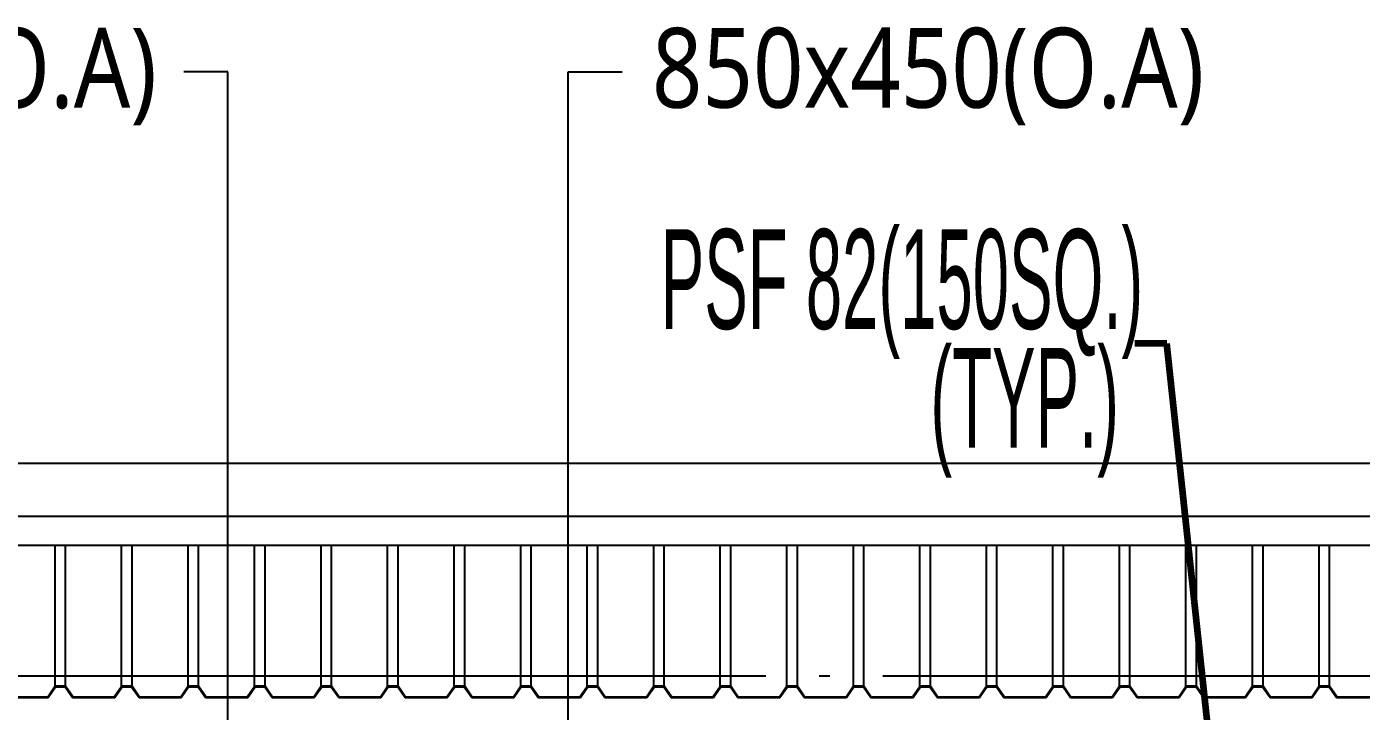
# Model space of a CAD drawing. Header units: millimetres. Extents: x 0 to 268175, y 0 to 74250.
# Drawn here: x 46751 to 51766, y 54115 to 56689 of the extents above; entities that cross this region are included whole.
import ezdxf
from ezdxf.enums import TextEntityAlignment as Align

# ---------------------------------------------------------------- set-up
doc = ezdxf.new("R2010")
doc.units = ezdxf.units.MM
doc.header["$LTSCALE"] = 200
doc.linetypes.add('CEN-GAUN', pattern=[32.2, 30, -1, 0.2, -1])
for name, color, linetype in [('1 CEN', 15, 'CEN-GAUN'), ('1 OA', 4, 'Continuous'), ('BA', 9, 'Continuous'), ('PIPE RACK', 6, 'Continuous')]:
    doc.layers.add(name, color=color, linetype=linetype)
doc.styles.add('GHS_DIM', font='romans.shx', dxfattribs={"width": 0.7, "bigfont": 'ghs.shx'})
doc.styles.add('SUNJIN', font='malgun.ttf')
doc.styles.add('돋움', font='')
doc.styles.add('돋움체', font='gulim.ttc')
doc.styles.get('돋움').set_extended_font_data('Dotum')
doc.dimstyles.new('LEADER50', dxfattribs={"dimscale": 0, "dimtxt": 100, "dimasz": 100, "dimexe": 50, "dimexo": 50, "dimgap": 40, "dimtad": 1, "dimdec": 0, "dimdsep": 46, "dimtxsty": 'GHS_DIM', "dimcen": 2.5, "dimclrd": 1, "dimclre": 1, "dimclrt": 2, "dimadec": 0, "dimazin": 0, "dimtfac": 1, "dimtdec": 0, "dimtofl": 0, "dimtmove": 0, "dimatfit": 3, "dimfxl": 30, "dimtvp": 1, "dimtolj": 1, "dimtzin": 0, "dimarcsym": 0})
doc.dimstyles.new('SAMOO-25', dxfattribs={"dimscale": 100, "dimtxt": 2.5, "dimasz": 1, "dimexe": 2, "dimexo": 2, "dimgap": 1, "dimtad": 1, "dimdec": 0, "dimdsep": 46, "dimlunit": 6, "dimtxsty": '돋움', "dimblk": 'dimdot', "dimcen": 1, "dimclrd": 1, "dimclre": 1, "dimclrt": 3, "dimadec": 0, "dimazin": 0, "dimtm": 1e-09, "dimtfac": 1, "dimtdec": 0, "dimtix": 1, "dimtmove": 2, "dimatfit": 3, "dimldrblk": 'NONE', "dimfxl": 8, "dimtolj": 1, "dimarcsym": 0})

# ---------------------------------------------------------------- blocks, each defined once
blk = doc.blocks.new('dimdot')
blk.add_line((-2, 0), (2, 0))
blk.add_circle((0, 0), 0.5)

msp = doc.modelspace()

# ---------------------------------------------------------------- linework, layer by layer
at = {"layer": '1 CEN'}
for p, q in [((43528.6, 55048.2), (95215.3, 55048.2)), ((43528.6, 54248.2), (95215.3, 54248.2))]:
    msp.add_line(p, q, dxfattribs=at)
at = {"layer": 'BA'}
for p, q in [((44220.2, 55048.2), (94320.2, 55048.2)), ((44830.2, 54848.2), (94244.4, 54848.2)), ((94235.2, 54738.2), (44785.2, 54738.2)), ((46857.2, 54209.2), (46857.2, 54738.2)), ((46896.8, 54209.2), (46896.8, 54738.2)), ((47107.2, 54209.2), (47107.2, 54738.2)), ((47146.8, 54209.2), (47146.8, 54738.2)), ((47357.2, 54209.2), (47357.2, 54738.2)), ((47396.8, 54209.2), (47396.8, 54738.2)), ((47607.2, 54209.2), (47607.2, 54738.2)), ((47646.8, 54209.2), (47646.8, 54738.2)), ((47857.2, 54209.2), (47857.2, 54738.2)), ((47896.8, 54209.2), (47896.8, 54738.2)), ((48107.2, 54209.2), (48107.2, 54738.2)), ((48146.8, 54209.2), (48146.8, 54738.2)), ((48357.2, 54209.2), (48357.2, 54738.2)), ((48396.8, 54209.2), (48396.8, 54738.2)), ((48607.2, 54209.2), (48607.2, 54738.2)), ((48646.8, 54209.2), (48646.8, 54738.2)), ((48857.2, 54209.2), (48857.2, 54738.2)), ((48896.8, 54209.2), (48896.8, 54738.2)), ((49107.2, 54209.2), (49107.2, 54738.2)), ((49146.8, 54209.2), (49146.8, 54738.2)), ((49357.2, 54209.2), (49357.2, 54738.2)), ((49396.8, 54209.2), (49396.8, 54738.2)), ((49607.2, 54209.2), (49607.2, 54738.2)), ((49646.8, 54209.2), (49646.8, 54738.2)), ((49857.2, 54209.2), (49857.2, 54738.2)), ((49896.8, 54209.2), (49896.8, 54738.2)), ((50107.2, 54209.2), (50107.2, 54738.2)), ((50146.8, 54209.2), (50146.8, 54738.2)), ((50357.2, 54209.2), (50357.2, 54738.2)), ((50396.8, 54209.2), (50396.8, 54738.2)), ((50607.2, 54209.2), (50607.2, 54738.2)), ((50646.8, 54209.2), (50646.8, 54738.2)), ((50857.2, 54209.2), (50857.2, 54738.2)), ((50896.8, 54209.2), (50896.8, 54738.2)), ((51107.2, 54209.2), (51107.2, 54738.2)), ((51146.8, 54209.2), (51146.8, 54738.2)), ((51357.2, 54209.2), (51357.2, 54738.2)), ((51396.8, 54209.2), (51396.8, 54738.2)), ((51607.2, 54209.2), (51607.2, 54738.2)), ((51646.8, 54209.2), (51646.8, 54738.2)), ((46831.4, 54165.2), (46673.2, 54165.2)), ((46829.8, 54168.2), (46674.8, 54168.2)), ((46857.8, 54209.2), (46829.8, 54168.2)), ((46859.4, 54206.2), (46831.4, 54165.2)), ((46896.8, 54209.2), (46857.8, 54209.2)), ((46895.2, 54206.2), (46859.4, 54206.2)), ((46923.2, 54165.2), (46895.2, 54206.2)), ((46924.8, 54168.2), (46896.8, 54209.2)), ((47081.4, 54165.2), (46923.2, 54165.2)), ((47079.8, 54168.2), (46924.8, 54168.2)), ((47107.8, 54209.2), (47079.8, 54168.2)), ((47109.4, 54206.2), (47081.4, 54165.2)), ((47146.8, 54209.2), (47107.8, 54209.2)), ((47145.2, 54206.2), (47109.4, 54206.2)), ((47173.2, 54165.2), (47145.2, 54206.2)), ((47174.8, 54168.2), (47146.8, 54209.2)), ((47331.4, 54165.2), (47173.2, 54165.2)), ((47329.8, 54168.2), (47174.8, 54168.2)), ((47357.8, 54209.2), (47329.8, 54168.2)), ((47359.4, 54206.2), (47331.4, 54165.2)), ((47396.8, 54209.2), (47357.8, 54209.2)), ((47395.2, 54206.2), (47359.4, 54206.2)), ((47423.2, 54165.2), (47395.2, 54206.2)), ((47424.8, 54168.2), (47396.8, 54209.2)), ((47581.4, 54165.2), (47423.2, 54165.2)), ((47579.8, 54168.2), (47424.8, 54168.2)), ((47607.8, 54209.2), (47579.8, 54168.2)), ((47609.4, 54206.2), (47581.4, 54165.2)), ((47646.8, 54209.2), (47607.8, 54209.2)), ((47645.2, 54206.2), (47609.4, 54206.2)), ((47673.2, 54165.2), (47645.2, 54206.2)), ((47674.8, 54168.2), (47646.8, 54209.2)), ((47831.4, 54165.2), (47673.2, 54165.2)), ((47829.8, 54168.2), (47674.8, 54168.2)), ((47857.8, 54209.2), (47829.8, 54168.2)), ((47859.4, 54206.2), (47831.4, 54165.2)), ((47896.8, 54209.2), (47857.8, 54209.2)), ((47895.2, 54206.2), (47859.4, 54206.2)), ((47923.2, 54165.2), (47895.2, 54206.2)), ((47924.8, 54168.2), (47896.8, 54209.2)), ((48081.4, 54165.2), (47923.2, 54165.2)), ((48079.8, 54168.2), (47924.8, 54168.2)), ((48107.8, 54209.2), (48079.8, 54168.2)), ((48109.4, 54206.2), (48081.4, 54165.2)), ((48146.8, 54209.2), (48107.8, 54209.2)), ((48145.2, 54206.2), (48109.4, 54206.2)), ((48173.2, 54165.2), (48145.2, 54206.2)), ((48174.8, 54168.2), (48146.8, 54209.2)), ((48331.4, 54165.2), (48173.2, 54165.2)), ((48329.8, 54168.2), (48174.8, 54168.2)), ((48357.8, 54209.2), (48329.8, 54168.2)), ((48359.4, 54206.2), (48331.4, 54165.2)), ((48396.8, 54209.2), (48357.8, 54209.2)), ((48395.2, 54206.2), (48359.4, 54206.2)), ((48423.2, 54165.2), (48395.2, 54206.2)), ((48424.8, 54168.2), (48396.8, 54209.2)), ((48581.4, 54165.2), (48423.2, 54165.2)), ((48579.8, 54168.2), (48424.8, 54168.2)), ((48607.8, 54209.2), (48579.8, 54168.2)), ((48609.4, 54206.2), (48581.4, 54165.2)), ((48646.8, 54209.2), (48607.8, 54209.2)), ((48645.2, 54206.2), (48609.4, 54206.2)), ((48673.2, 54165.2), (48645.2, 54206.2)), ((48674.8, 54168.2), (48646.8, 54209.2)), ((48831.4, 54165.2), (48673.2, 54165.2)), ((48829.8, 54168.2), (48674.8, 54168.2)), ((48857.8, 54209.2), (48829.8, 54168.2)), ((48859.4, 54206.2), (48831.4, 54165.2)), ((48896.8, 54209.2), (48857.8, 54209.2)), ((48895.2, 54206.2), (48859.4, 54206.2)), ((48923.2, 54165.2), (48895.2, 54206.2)), ((48924.8, 54168.2), (48896.8, 54209.2)), ((49081.4, 54165.2), (48923.2, 54165.2)), ((49079.8, 54168.2), (48924.8, 54168.2)), ((49107.8, 54209.2), (49079.8, 54168.2)), ((49109.4, 54206.2), (49081.4, 54165.2)), ((49146.8, 54209.2), (49107.8, 54209.2)), ((49145.2, 54206.2), (49109.4, 54206.2)), ((49173.2, 54165.2), (49145.2, 54206.2)), ((49174.8, 54168.2), (49146.8, 54209.2)), ((49331.4, 54165.2), (49173.2, 54165.2)), ((49329.8, 54168.2), (49174.8, 54168.2)), ((49357.8, 54209.2), (49329.8, 54168.2)), ((49359.4, 54206.2), (49331.4, 54165.2)), ((49396.8, 54209.2), (49357.8, 54209.2)), ((49395.2, 54206.2), (49359.4, 54206.2)), ((49423.2, 54165.2), (49395.2, 54206.2)), ((49424.8, 54168.2), (49396.8, 54209.2)), ((49581.4, 54165.2), (49423.2, 54165.2)), ((49579.8, 54168.2), (49424.8, 54168.2)), ((49607.8, 54209.2), (49579.8, 54168.2)), ((49609.4, 54206.2), (49581.4, 54165.2)), ((49646.8, 54209.2), (49607.8, 54209.2)), ((49645.2, 54206.2), (49609.4, 54206.2)), ((49673.2, 54165.2), (49645.2, 54206.2)), ((49674.8, 54168.2), (49646.8, 54209.2)), ((49831.4, 54165.2), (49673.2, 54165.2)), ((49829.8, 54168.2), (49674.8, 54168.2)), ((49857.8, 54209.2), (49829.8, 54168.2)), ((49859.4, 54206.2), (49831.4, 54165.2)), ((49896.8, 54209.2), (49857.8, 54209.2)), ((49895.2, 54206.2), (49859.4, 54206.2)), ((49923.2, 54165.2), (49895.2, 54206.2)), ((49924.8, 54168.2), (49896.8, 54209.2)), ((50081.4, 54165.2), (49923.2, 54165.2)), ((50079.8, 54168.2), (49924.8, 54168.2)), ((50107.8, 54209.2), (50079.8, 54168.2)), ((50109.4, 54206.2), (50081.4, 54165.2)), ((50146.8, 54209.2), (50107.8, 54209.2)), ((50145.2, 54206.2), (50109.4, 54206.2)), ((50173.2, 54165.2), (50145.2, 54206.2)), ((50174.8, 54168.2), (50146.8, 54209.2)), ((50171.2, 54168.2), (50173.2, 54165.2)), ((50331.4, 54165.2), (50173.2, 54165.2)), ((50329.8, 54168.2), (50174.8, 54168.2)), ((50357.8, 54209.2), (50329.8, 54168.2)), ((50359.4, 54206.2), (50331.4, 54165.2)), ((50396.8, 54209.2), (50357.8, 54209.2)), ((50395.2, 54206.2), (50359.4, 54206.2)), ((50423.2, 54165.2), (50395.2, 54206.2)), ((50424.8, 54168.2), (50396.8, 54209.2)), ((50581.4, 54165.2), (50423.2, 54165.2)), ((50579.8, 54168.2), (50424.8, 54168.2)), ((50607.8, 54209.2), (50579.8, 54168.2)), ((50609.4, 54206.2), (50581.4, 54165.2)), ((50646.8, 54209.2), (50607.8, 54209.2)), ((50645.2, 54206.2), (50609.4, 54206.2)), ((50673.2, 54165.2), (50645.2, 54206.2)), ((50674.8, 54168.2), (50646.8, 54209.2)), ((50831.4, 54165.2), (50673.2, 54165.2)), ((50829.8, 54168.2), (50674.8, 54168.2)), ((50857.8, 54209.2), (50829.8, 54168.2)), ((50859.4, 54206.2), (50831.4, 54165.2)), ((50896.8, 54209.2), (50857.8, 54209.2)), ((50895.2, 54206.2), (50859.4, 54206.2)), ((50923.2, 54165.2), (50895.2, 54206.2)), ((50924.8, 54168.2), (50896.8, 54209.2)), ((51081.4, 54165.2), (50923.2, 54165.2)), ((51079.8, 54168.2), (50924.8, 54168.2)), ((51107.8, 54209.2), (51079.8, 54168.2)), ((51109.4, 54206.2), (51081.4, 54165.2)), ((51146.8, 54209.2), (51107.8, 54209.2)), ((51145.2, 54206.2), (51109.4, 54206.2)), ((51173.2, 54165.2), (51145.2, 54206.2)), ((51174.8, 54168.2), (51146.8, 54209.2)), ((51331.4, 54165.2), (51173.2, 54165.2)), ((51329.8, 54168.2), (51174.8, 54168.2)), ((51357.8, 54209.2), (51329.8, 54168.2)), ((51359.4, 54206.2), (51331.4, 54165.2)), ((51396.8, 54209.2), (51357.8, 54209.2)), ((51395.2, 54206.2), (51359.4, 54206.2)), ((51423.2, 54165.2), (51395.2, 54206.2)), ((51424.8, 54168.2), (51396.8, 54209.2)), ((51581.4, 54165.2), (51423.2, 54165.2)), ((51579.8, 54168.2), (51424.8, 54168.2)), ((51607.8, 54209.2), (51579.8, 54168.2)), ((51609.4, 54206.2), (51581.4, 54165.2)), ((51646.8, 54209.2), (51607.8, 54209.2)), ((51645.2, 54206.2), (51609.4, 54206.2)), ((51673.2, 54165.2), (51645.2, 54206.2)), ((51674.8, 54168.2), (51646.8, 54209.2)), ((51831.4, 54165.2), (51673.2, 54165.2)), ((51829.8, 54168.2), (51674.8, 54168.2))]:
    msp.add_line(p, q, dxfattribs=at)

# ---------------------------------------------------------------- texts
at = {"layer": '1 OA', "style": 'SUNJIN', "width": 0.85}
for s, p in [('500x300(O.A)', (46202, 56534)), ('850x450(O.A)', (50137.9, 56534))]:
    msp.add_text(s, height=300, dxfattribs=at).set_placement(p, align=Align.MIDDLE_CENTER)
at = {"layer": 'PIPE RACK', "style": '돋움체', "width": 0.5}
for s, p in [('PSF 82(150SQ.)', (49133.4, 55739.8, 0)), ('(TYP.)', (50146.8, 55293.4, 0))]:
    msp.add_text(s, height=375, dxfattribs=at).set_placement(p, align=Align.MIDDLE_LEFT)

# ---------------------------------------------------------------- leaders
for points in [[(47506.8, 52787.1), (47506.8, 56519.1), (47340.8, 56519.1)], [(48785, 52943.4), (48785, 56519.1), (48989, 56519.1)]]:
    msp.add_leader(points, dimstyle='SAMOO-25', override={"dimscale": 150, "dimtxt": 1.2, "dimasz": 0.6, "dimexe": 1, "dimexo": 1, "dimdle": 1, "dimldrblk": 'DOT'})
at = {"color": 30}
msp.add_leader([(51216.6, 53797), (51035.8, 55497.8), (50914.4, 55497.8)], dimstyle='LEADER50', override={"dimscale": 1, "dimtxt": 100, "dimasz": 100, "dimgap": 40, "dimtad": 0, "dimtxsty": 'GHS_DIM', "dimclrd": 1, "dimlwd": 65534}, dxfattribs=at)

doc.saveas('drawing.dxf')
